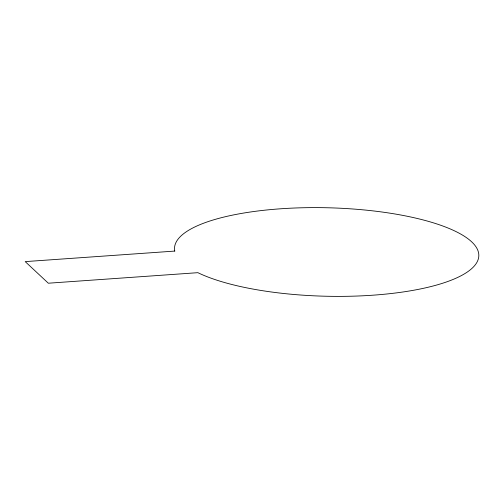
<?xml version="1.0" encoding="UTF-8"?>
<svg xmlns="http://www.w3.org/2000/svg" width="504" height="504" viewBox="0 0 504 504"><rect width="100%" height="100%" fill="white"/><g stroke="black" fill="none" stroke-linecap="round" stroke-linejoin="round"><path stroke-width="0.76" d="M174.781 251.08L25.2 261.614L48.321 283.21L197.902 272.677L198.614 273.036A152.189 44.239 1.4 0 0 447.672 281.528A152.189 44.239 1.4 0 0 371.921 210.76A152.189 44.239 1.4 0 0 174.68 250.677L174.781 251.08"/></g></svg>
